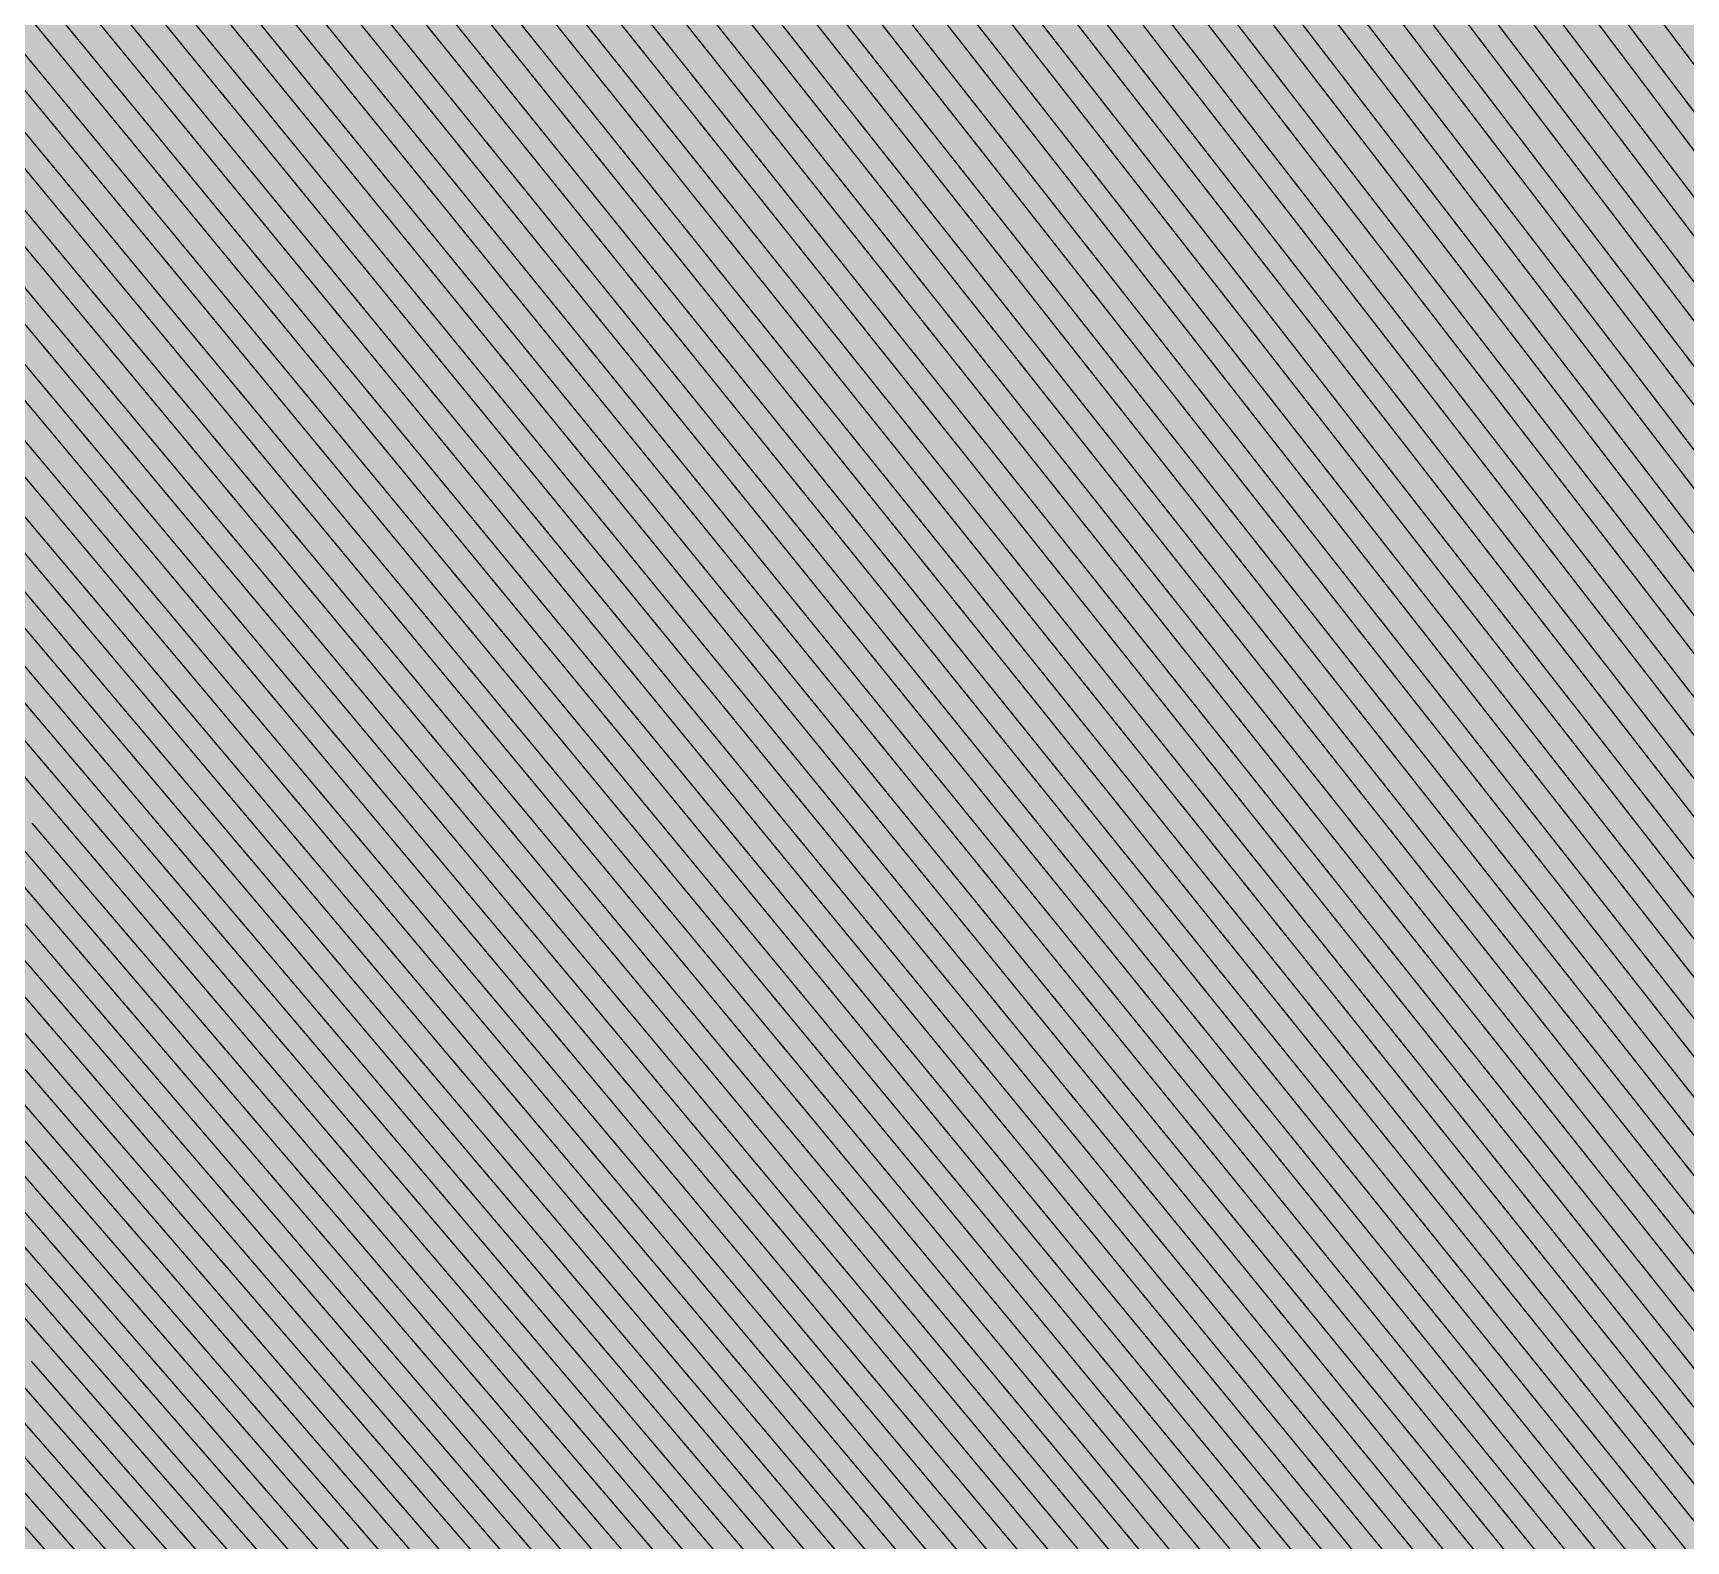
# Model space of a CAD drawing. Header units: metres. Extents: x -7231 to 10969, y -37556 to 1873.
# Drawn here: x 233.1 to 375.4, y -18255.6 to -18125.7 of the extents above; entities that cross this region are included whole.
import ezdxf

# ---------------------------------------------------------------- set-up
doc = ezdxf.new("R2010")
doc.units = ezdxf.units.M
for name, color, linetype in [('Metal1', 4, 'CONTINUOUS'), ('Metal2', 3, 'CONTINUOUS'), ('Polyimide', 7, 'CONTINUOUS')]:
    doc.layers.add(name, color=color, linetype=linetype)

msp = doc.modelspace()

# ---------------------------------------------------------------- hatches: boundary and pattern name
at = {"layer": 'Polyimide'}
msp.add_hatch(color=7, dxfattribs=at).paths.add_polyline_path([(4065.69, -468), (4066.67, -501.99), (4068.51, -535.99), (4071.41, -569.99), (4075.54, -603.99), (4081.04, -637.99), (4088.01, -671.99), (4096.52, -705.98), (4106.62, -739.98), (4118.33, -773.98), (4131.63, -807.98), (4146.49, -841.98), (4162.87, -875.98), (4180.68, -909.97), (4199.83, -943.97), (4220.22, -977.97), (4241.73, -1011.97), (4264.21, -1045.97), (4287.52, -1079.96), (4311.51, -1113.96), (4336.01, -1147.96), (4360.86, -1181.96), (4385.88, -1215.96), (4410.89, -1249.96), (4435.74, -1283.95), (4460.24, -1317.95), (4484.23, -1351.95), (4507.54, -1385.95), (4530.02, -1419.95), (4551.53, -1453.94), (4571.92, -1487.94), (4591.07, -1521.94), (4608.88, -1555.94), (4625.26, -1589.94), (4640.12, -1623.94), (4653.42, -1657.93), (4665.13, -1691.93), (4675.23, -1725.93), (4683.74, -1759.93), (4690.71, -1793.93), (4696.21, -1827.93), (4700.34, -1861.92), (4703.24, -1895.92), (4705.08, -1929.92), (4706.06, -1963.92), (4706.44, -1997.92), (4706.5, -2031.91), (4706.5, -4793.02), (4709.95, -4838.39), (4720.22, -4882.71), (4737.08, -4924.98), (4760.13, -4964.2), (4788.85, -4999.49), (4822.58, -5030.03), (4860.53, -5055.12), (4901.85, -5074.18), (4901.85, -5074.18), (4970.68, -5105.23), (5034.7, -5145.26), (5092.76, -5193.54), (5143.8, -5249.19), (5186.89, -5311.2), (5221.24, -5378.44), (5246.23, -5449.69), (5261.41, -5523.66), (5266.5, -5599), (5261.41, -5674.34), (5246.23, -5748.31), (5221.24, -5819.56), (5186.89, -5886.8), (5143.8, -5948.81), (5092.76, -6004.46), (5034.7, -6052.74), (4970.68, -6092.77), (4901.85, -6123.82), (4860.53, -6142.88), (4822.58, -6167.97), (4788.85, -6198.51), (4760.13, -6233.8), (4737.08, -6273.02), (4720.22, -6315.29), (4709.95, -6359.61), (4706.5, -6404.98), (4706.5, -9221.52), (4709.95, -9266.88), (4720.22, -9311.21), (4737.08, -9353.47), (4760.13, -9392.7), (4788.85, -9427.98), (4822.58, -9458.52), (4860.53, -9483.61), (4901.85, -9502.67), (4970.68, -9533.72), (5034.7, -9573.75), (5092.76, -9622.03), (5143.8, -9677.68), (5186.89, -9739.69), (5221.24, -9806.94), (5246.23, -9878.19), (5261.41, -9952.16), (5266.5, -10027.49), (5261.41, -10102.83), (5246.23, -10176.8), (5221.24, -10248.05), (5186.89, -10315.3), (5143.8, -10377.31), (5092.76, -10432.96), (5034.7, -10481.24), (4970.68, -10521.27), (4901.85, -10552.32), (4860.53, -10571.38), (4822.58, -10596.46), (4788.85, -10627), (4760.13, -10662.29), (4737.08, -10701.52), (4720.22, -10743.78), (4709.95, -10788.1), (4706.5, -10833.47), (4706.5, -13650.01), (4709.95, -13695.38), (4720.22, -13739.7), (4737.08, -13781.96), (4760.13, -13821.19), (4788.85, -13856.48), (4822.58, -13887.02), (4860.53, -13912.11), (4901.85, -13931.17), (4970.68, -13962.22), (5034.7, -14002.25), (5092.76, -14050.53), (5143.8, -14106.18), (5186.89, -14168.19), (5221.24, -14235.43), (5246.23, -14306.68), (5261.41, -14380.65), (5266.5, -14455.99), (5261.41, -14531.33), (5246.23, -14605.29), (5221.24, -14676.55), (5186.89, -14743.79), (5143.8, -14805.8), (5092.76, -14861.45), (5034.7, -14909.73), (4970.68, -14949.76), (4901.85, -14980.81), (4860.53, -14999.87), (4822.58, -15024.96), (4788.85, -15055.5), (4760.13, -15090.79), (4737.08, -15130.01), (4720.22, -15172.27), (4709.95, -15216.6), (4706.5, -15261.97), (4706.5, -15455.99), (4720.95, -15750.04), (4764.14, -16041.26), (4835.68, -16326.84), (4934.86, -16604.04), (5060.74, -16870.18), (5212.09, -17122.7), (5387.47, -17359.17), (5585.18, -17577.31), (5803.32, -17775.02), (6039.79, -17950.4), (6292.31, -18101.75), (6558.45, -18227.63), (6835.65, -18326.81), (7121.23, -18398.34), (7412.45, -18441.54), (7706.5, -18455.99), (9969.01, -18455.99), (10047.42, -18459.84), (10125.08, -18471.36), (10201.23, -18490.44), (10275.15, -18516.89), (10346.12, -18550.45), (10413.46, -18590.81), (10476.52, -18637.58), (10534.69, -18690.3), (10587.41, -18748.47), (10634.18, -18811.53), (10674.54, -18878.87), (10708.11, -18949.84), (10734.56, -19023.76), (10753.63, -19099.92), (10765.15, -19177.58), (10769.01, -19255.99), (10769.01, -20895.8), (10730.24, -20951.41), (10694.6, -21009.08), (10662.21, -21068.63), (10633.17, -21129.89), (10607.55, -21192.66), (10585.45, -21256.74), (10566.93, -21321.96), (10552.05, -21388.09), (10540.84, -21454.95), (10533.35, -21522.33), (10529.6, -21590.02), (10529.6, -21657.81), (10533.35, -21725.5), (10540.84, -21792.87), (10552.05, -21859.73), (10566.93, -21925.87), (10585.45, -21991.08), (10607.55, -22055.17), (10633.17, -22117.94), (10662.21, -22179.19), (10694.6, -22238.74), (10730.24, -22296.41), (10769.01, -22352.03), (10769.01, -32454.24), (10728.74, -32510.49), (10691.72, -32568.92), (10658.05, -32629.35), (10627.85, -32691.58), (10601.2, -32755.42), (10578.21, -32820.67), (10558.93, -32887.1), (10543.44, -32954.52), (10531.77, -33022.71), (10523.97, -33091.44), (10520.07, -33160.51), (10520.07, -33229.69), (10523.97, -33298.75), (10531.77, -33367.49), (10543.44, -33435.67), (10558.93, -33503.09), (10578.21, -33569.53), (10601.2, -33634.77), (10627.85, -33698.61), (10658.05, -33760.85), (10691.72, -33821.28), (10728.74, -33879.71), (10769.01, -33935.96), (10769.01, -36556), (10765.15, -36634.41), (10753.63, -36712.07), (10734.56, -36788.23), (10708.11, -36862.15), (10674.54, -36933.12), (10634.18, -37000.46), (10587.41, -37063.51), (10534.69, -37121.69), (10476.52, -37174.41), (10413.46, -37221.18), (10346.12, -37261.54), (10275.15, -37295.1), (10201.23, -37321.55), (10125.08, -37340.63), (10047.42, -37352.15), (9969.01, -37356), (-6231.01, -37356), (-6309.42, -37352.15), (-6387.08, -37340.63), (-6463.23, -37321.55), (-6537.15, -37295.1), (-6608.12, -37261.54), (-6675.46, -37221.18), (-6738.52, -37174.41), (-6796.69, -37121.69), (-6849.41, -37063.51), (-6896.18, -37000.46), (-6936.54, -36933.12), (-6970.11, -36862.15), (-6996.56, -36788.23), (-7015.63, -36712.07), (-7027.15, -36634.41), (-7031.01, -36556), (-7031.01, -33936), (-6990.74, -33879.75), (-6953.7, -33821.31), (-6920.03, -33760.88), (-6889.82, -33698.64), (-6863.18, -33634.8), (-6840.18, -33569.55), (-6820.9, -33503.11), (-6805.4, -33435.69), (-6793.74, -33367.49), (-6785.94, -33298.75), (-6782.03, -33229.68), (-6782.03, -33160.5), (-6785.94, -33091.43), (-6793.74, -33022.69), (-6805.4, -32954.5), (-6820.9, -32887.07), (-6840.18, -32820.63), (-6863.18, -32755.39), (-6889.82, -32691.54), (-6920.03, -32629.3), (-6953.7, -32568.87), (-6990.74, -32510.43), (-7031.01, -32454.18), (-7031.01, -22364.83), (-6990.74, -22308.58), (-6953.7, -22250.14), (-6920.03, -22189.71), (-6889.82, -22127.47), (-6863.18, -22063.62), (-6840.18, -21998.38), (-6820.9, -21931.94), (-6805.4, -21864.51), (-6793.74, -21796.32), (-6785.94, -21727.58), (-6782.03, -21658.51), (-6782.03, -21589.33), (-6785.94, -21520.26), (-6793.74, -21451.52), (-6805.4, -21383.32), (-6820.9, -21315.9), (-6840.18, -21249.46), (-6863.18, -21184.21), (-6889.82, -21120.37), (-6920.03, -21058.13), (-6953.7, -20997.7), (-6990.74, -20939.26), (-7031.01, -20883.01), (-7031.01, -19255.99), (-7027.15, -19177.58), (-7015.63, -19099.92), (-6996.56, -19023.76), (-6970.11, -18949.84), (-6936.54, -18878.87), (-6896.18, -18811.53), (-6849.41, -18748.47), (-6796.69, -18690.3), (-6738.52, -18637.58), (-6675.46, -18590.81), (-6608.12, -18550.45), (-6537.15, -18516.89), (-6463.23, -18490.44), (-6387.08, -18471.36), (-6309.42, -18459.84), (-6231.01, -18455.99), (-3968.5, -18455.99), (-3674.45, -18441.54), (-3383.23, -18398.34), (-3097.65, -18326.81), (-2820.45, -18227.63), (-2554.31, -18101.75), (-2301.79, -17950.4), (-2065.32, -17775.02), (-1847.18, -17577.31), (-1649.47, -17359.17), (-1474.09, -17122.7), (-1322.74, -16870.18), (-1196.86, -16604.04), (-1097.68, -16326.84), (-1026.14, -16041.26), (-982.95, -15750.04), (-968.5, -15455.99), (-968.5, -15261.97), (-971.95, -15216.6), (-982.22, -15172.27), (-999.08, -15130.01), (-1022.13, -15090.79), (-1050.85, -15055.5), (-1084.58, -15024.96), (-1122.53, -14999.87), (-1163.85, -14980.81), (-1232.68, -14949.76), (-1296.7, -14909.73), (-1354.76, -14861.45), (-1405.8, -14805.8), (-1448.89, -14743.79), (-1483.24, -14676.55), (-1508.23, -14605.29), (-1523.41, -14531.33), (-1528.5, -14455.99), (-1523.41, -14380.65), (-1508.23, -14306.68), (-1483.24, -14235.43), (-1448.89, -14168.19), (-1405.8, -14106.18), (-1354.76, -14050.53), (-1296.7, -14002.25), (-1232.68, -13962.22), (-1163.85, -13931.17), (-1122.53, -13912.11), (-1084.58, -13887.02), (-1050.85, -13856.48), (-1022.13, -13821.19), (-999.08, -13781.96), (-982.22, -13739.7), (-971.95, -13695.38), (-968.5, -13650.01), (-968.5, -12309.64), (-971.95, -12264.27), (-982.22, -12219.94), (-999.08, -12177.68), (-1022.13, -12138.46), (-1050.85, -12103.17), (-1084.58, -12072.63), (-1122.53, -12047.54), (-1163.85, -12028.48), (-1232.68, -11997.43), (-1296.7, -11957.4), (-1354.76, -11909.12), (-1405.8, -11853.47), (-1448.89, -11791.46), (-1483.24, -11724.22), (-1508.23, -11652.96), (-1523.41, -11579), (-1528.5, -11503.66), (-1523.41, -11428.32), (-1508.23, -11354.35), (-1483.24, -11283.1), (-1448.89, -11215.86), (-1405.8, -11153.85), (-1354.76, -11098.2), (-1296.7, -11049.92), (-1232.68, -11009.89), (-1163.85, -10978.84), (-1122.53, -10959.78), (-1084.58, -10934.69), (-1050.85, -10904.15), (-1022.13, -10868.86), (-999.08, -10829.63), (-982.22, -10787.37), (-971.95, -10743.05), (-968.5, -10697.68), (-968.5, -9357.31), (-971.95, -9311.94), (-982.22, -9267.62), (-999.08, -9225.35), (-1022.13, -9186.13), (-1050.85, -9150.84), (-1084.58, -9120.3), (-1122.53, -9095.21), (-1163.85, -9076.15), (-1163.85, -9076.15), (-1232.68, -9045.1), (-1296.7, -9005.07), (-1354.76, -8956.79), (-1405.8, -8901.14), (-1448.89, -8839.13), (-1483.24, -8771.89), (-1508.23, -8700.64), (-1523.41, -8626.67), (-1528.5, -8551.33), (-1523.41, -8475.99), (-1508.23, -8402.02), (-1483.24, -8330.77), (-1448.89, -8263.53), (-1405.8, -8201.52), (-1354.76, -8145.87), (-1296.7, -8097.59), (-1232.68, -8057.56), (-1163.85, -8026.51), (-1163.85, -8026.51), (-1122.53, -8007.45), (-1084.58, -7982.36), (-1050.85, -7951.82), (-1022.13, -7916.53), (-999.08, -7877.31), (-982.22, -7835.04), (-971.95, -7790.72), (-968.5, -7745.35), (-968.5, -6404.98), (-971.95, -6359.61), (-982.22, -6315.29), (-999.08, -6273.02), (-1022.13, -6233.8), (-1050.85, -6198.51), (-1084.58, -6167.97), (-1122.53, -6142.88), (-1163.85, -6123.82), (-1163.85, -6123.82), (-1232.68, -6092.77), (-1296.7, -6052.74), (-1354.76, -6004.46), (-1405.8, -5948.81), (-1448.89, -5886.8), (-1483.24, -5819.56), (-1508.23, -5748.31), (-1523.41, -5674.34), (-1528.5, -5599), (-1523.41, -5523.66), (-1508.23, -5449.69), (-1483.24, -5378.44), (-1448.89, -5311.2), (-1405.8, -5249.19), (-1354.76, -5193.54), (-1296.7, -5145.26), (-1232.68, -5105.23), (-1163.85, -5074.18), (-1163.85, -5074.18), (-1122.53, -5055.12), (-1084.58, -5030.03), (-1050.85, -4999.49), (-1022.13, -4964.2), (-999.08, -4924.98), (-982.22, -4882.71), (-971.95, -4838.39), (-968.5, -4793.02), (-968.5, -2031.91), (-968.44, -1997.92), (-968.06, -1963.92), (-967.05, -1929.92), (-965.18, -1895.92), (-962.22, -1861.92), (-958.01, -1827.93), (-952.41, -1793.93), (-945.31, -1759.93), (-936.64, -1725.93), (-926.35, -1691.93), (-914.43, -1657.93), (-900.88, -1623.94), (-885.74, -1589.94), (-869.05, -1555.94), (-850.91, -1521.94), (-831.4, -1487.94), (-810.63, -1453.94), (-788.72, -1419.95), (-765.82, -1385.95), (-742.07, -1351.95), (-717.63, -1317.95), (-692.67, -1283.95), (-667.36, -1249.96), (-641.88, -1215.96), (-616.39, -1181.96), (-591.08, -1147.96), (-566.12, -1113.96), (-541.68, -1079.96), (-517.93, -1045.97), (-495.03, -1011.97), (-473.12, -977.97), (-452.35, -943.97), (-432.84, -909.97), (-414.7, -875.98), (-398.01, -841.98), (-382.87, -807.98), (-369.32, -773.98), (-357.4, -739.98), (-347.11, -705.98), (-338.44, -671.99), (-331.34, -637.99), (-325.74, -603.99), (-321.53, -569.99), (-318.57, -535.99), (-316.7, -501.99), (-315.69, -468), (-315.31, -434), (-315.25, -400), (-315.25, 401), (-315.25, 451), (-315.25, 1644), (-270.25, 1644), (-270.03, 1637.13), (-269.35, 1630.29), (-268.23, 1623.52), (-266.67, 1616.82), (-264.68, 1610.25), (-262.26, 1603.82), (-259.42, 1597.56), (-256.18, 1591.5), (-252.55, 1585.67), (-248.55, 1580.08), (-244.19, 1574.77), (-239.5, 1569.75), (-234.48, 1565.06), (-229.17, 1560.7), (-223.58, 1556.7), (-217.75, 1553.07), (-211.69, 1549.83), (-205.43, 1546.99), (-199, 1544.57), (-192.43, 1542.58), (-185.73, 1541.02), (-178.96, 1539.9), (-172.12, 1539.22), (-165.25, 1539), (-158.38, 1539.22), (-151.54, 1539.9), (-144.77, 1541.02), (-138.07, 1542.58), (-131.5, 1544.57), (-125.07, 1546.99), (-118.81, 1549.83), (-112.75, 1553.07), (-106.92, 1556.7), (-101.33, 1560.7), (-96.02, 1565.06), (-91, 1569.75), (-86.31, 1574.77), (-81.95, 1580.08), (-77.95, 1585.67), (-74.32, 1591.5), (-71.08, 1597.56), (-68.24, 1603.82), (-65.82, 1610.25), (-63.83, 1616.82), (-62.27, 1623.52), (-61.15, 1630.29), (-60.47, 1637.13), (-60.25, 1644), (1853, 1644), (1853, 1573), (3815.25, 1573), (3815.46, 1579.54), (3816.11, 1586.05), (3817.17, 1592.51), (3818.66, 1598.88), (3820.56, 1605.14), (3822.86, 1611.27), (3825.56, 1617.23), (3828.65, 1623), (3832.1, 1628.56), (3835.91, 1633.88), (3840.07, 1638.93), (3844.54, 1643.71), (3849.32, 1648.18), (3854.37, 1652.34), (3859.69, 1656.15), (3865.25, 1659.6), (3871.02, 1662.69), (3876.98, 1665.39), (3883.11, 1667.69), (3889.37, 1669.59), (3895.74, 1671.08), (3902.2, 1672.14), (3908.71, 1672.79), (3915.25, 1673), (3921.79, 1672.79), (3928.3, 1672.14), (3934.76, 1671.08), (3941.13, 1669.59), (3947.39, 1667.69), (3953.52, 1665.39), (3959.48, 1662.69), (3965.25, 1659.6), (3970.81, 1656.15), (3976.13, 1652.34), (3981.18, 1648.18), (3985.96, 1643.71), (3990.43, 1638.93), (3994.59, 1633.88), (3998.4, 1628.56), (4001.85, 1623), (4004.94, 1617.23), (4007.64, 1611.27), (4009.94, 1605.14), (4011.84, 1598.88), (4013.33, 1592.51), (4014.39, 1586.05), (4015.04, 1579.54), (4015.25, 1573), (4065.25, 1573), (4065.25, 451), (4065.25, 401), (4065.25, -400), (4065.31, -434), (4065.69, -468)])

# ---------------------------------------------------------------- linework, layer by layer
at = {"layer": 'Metal1'}
for points in [[(398.74, -18262.56), (380.85, -18240.06), (362.96, -18217.55), (345.06, -18195.05), (327.17, -18172.55), (309.27, -18150.05), (291.38, -18127.55), (273.49, -18105.05), (255.59, -18082.55), (237.7, -18060.05), (219.81, -18037.55)], [(409.18, -18262.55), (391.42, -18240.05), (373.65, -18217.55), (355.88, -18195.05), (338.12, -18172.55), (320.35, -18150.05), (302.58, -18127.55), (284.82, -18105.05), (267.05, -18082.55), (249.28, -18060.05), (231.52, -18037.55)], [(419.62, -18262.55), (401.98, -18240.05), (384.34, -18217.55), (366.7, -18195.05), (349.06, -18172.55), (331.42, -18150.05), (313.78, -18127.55), (296.14, -18105.05), (278.5, -18082.55), (260.86, -18060.04), (243.22, -18037.54)], [(430.06, -18262.55), (412.55, -18240.05), (395.03, -18217.55), (377.52, -18195.05), (360.01, -18172.55), (342.5, -18150.04), (324.98, -18127.54), (307.47, -18105.04), (289.96, -18082.54), (272.45, -18060.04), (254.93, -18037.54)], [(666.5, -18555.05), (649.12, -18532.55), (631.73, -18510.05), (614.35, -18487.55), (596.96, -18465.05), (579.58, -18442.55), (562.19, -18420.05), (544.81, -18397.55), (527.42, -18375.05), (510.04, -18352.55), (492.65, -18330.05), (475.27, -18307.55), (457.88, -18285.05), (440.5, -18262.55), (423.11, -18240.04), (405.73, -18217.54), (388.34, -18195.04), (370.96, -18172.54), (353.57, -18150.04), (336.18, -18127.54), (318.8, -18105.04), (301.41, -18082.54), (284.03, -18060.04), (266.64, -18037.54)], [(675.29, -18555.05), (658.03, -18532.55), (640.77, -18510.05), (623.52, -18487.55), (606.26, -18465.05), (589, -18442.55), (571.74, -18420.05), (554.48, -18397.55), (537.23, -18375.05), (519.97, -18352.55), (502.71, -18330.04), (485.45, -18307.54), (468.19, -18285.04), (450.93, -18262.54), (433.68, -18240.04), (416.42, -18217.54), (399.16, -18195.04), (381.9, -18172.54), (364.64, -18150.04), (347.39, -18127.54), (330.13, -18105.04), (312.87, -18082.54), (295.61, -18060.04), (278.35, -18037.54)], [(666.94, -18532.55), (649.81, -18510.05), (632.68, -18487.55), (615.55, -18465.05), (598.42, -18442.54), (581.29, -18420.04), (564.16, -18397.54), (547.03, -18375.04), (529.9, -18352.54), (512.77, -18330.04), (495.63, -18307.54), (478.5, -18285.04), (461.37, -18262.54), (444.24, -18240.04), (427.11, -18217.54), (409.98, -18195.04), (392.85, -18172.54), (375.72, -18150.04), (358.59, -18127.54), (341.46, -18105.03), (324.32, -18082.53), (307.19, -18060.03), (290.06, -18037.53)], [(675.86, -18532.54), (658.85, -18510.04), (641.85, -18487.54), (624.85, -18465.04), (607.84, -18442.54), (590.84, -18420.04), (573.83, -18397.54), (556.83, -18375.04), (539.83, -18352.54), (522.82, -18330.04), (505.82, -18307.54), (488.81, -18285.04), (471.81, -18262.54), (454.81, -18240.04), (437.8, -18217.54), (420.8, -18195.03), (403.8, -18172.53), (386.79, -18150.03), (369.79, -18127.53), (352.78, -18105.03), (335.78, -18082.53), (318.78, -18060.03), (301.77, -18037.53)], [(216.09, -18058.8), (234.24, -18081.3), (252.39, -18103.8), (270.54, -18126.3), (288.68, -18148.8), (306.83, -18171.3), (324.98, -18193.8), (343.13, -18216.3), (361.28, -18238.81), (379.42, -18261.31)], [(227.68, -18058.8), (245.7, -18081.3), (263.72, -18103.8), (281.74, -18126.3), (299.76, -18148.81), (317.78, -18171.31), (335.8, -18193.81), (353.82, -18216.31), (371.85, -18238.81), (389.87, -18261.31)], [(239.26, -18058.81), (257.16, -18081.31), (275.05, -18103.81), (292.95, -18126.31), (310.84, -18148.81), (328.73, -18171.31), (346.63, -18193.81), (364.52, -18216.31), (382.42, -18238.81), (400.31, -18261.31)], [(250.85, -18058.81), (268.62, -18081.31), (286.38, -18103.81), (304.15, -18126.31), (321.92, -18148.81), (339.68, -18171.31), (357.45, -18193.81), (375.22, -18216.31), (392.98, -18238.81), (410.75, -18261.31), (428.52, -18283.81), (446.28, -18306.32), (464.05, -18328.82), (481.82, -18351.32), (499.58, -18373.82), (517.35, -18396.32), (535.12, -18418.82), (552.88, -18441.32), (570.65, -18463.82), (588.42, -18486.32), (606.18, -18508.82), (623.95, -18531.32), (641.72, -18553.82), (659.48, -18576.32)], [(262.44, -18058.81), (280.08, -18081.31), (297.72, -18103.81), (315.36, -18126.31), (333, -18148.81), (350.64, -18171.31), (368.28, -18193.81), (385.91, -18216.32), (403.55, -18238.82), (421.19, -18261.32), (438.83, -18283.82), (456.47, -18306.32), (474.11, -18328.82), (491.75, -18351.32), (509.39, -18373.82), (527.03, -18396.32), (544.67, -18418.82), (562.31, -18441.32), (579.95, -18463.82), (597.59, -18486.32), (615.23, -18508.82), (632.87, -18531.32), (650.51, -18553.83), (668.15, -18576.33)], [(274.02, -18058.81), (291.54, -18081.31), (309.05, -18103.81), (326.56, -18126.32), (344.07, -18148.82), (361.59, -18171.32), (379.1, -18193.82), (396.61, -18216.32), (414.12, -18238.82), (431.64, -18261.32), (449.15, -18283.82), (466.66, -18306.32), (484.17, -18328.82), (501.69, -18351.32), (519.2, -18373.82), (536.71, -18396.32), (554.22, -18418.82), (571.74, -18441.32), (589.25, -18463.83), (606.76, -18486.33), (624.27, -18508.83), (641.79, -18531.33), (659.3, -18553.83)], [(285.61, -18058.82), (303, -18081.32), (320.38, -18103.82), (337.77, -18126.32), (355.15, -18148.82), (372.54, -18171.32), (389.92, -18193.82), (407.31, -18216.32), (424.69, -18238.82), (442.08, -18261.32), (459.46, -18283.82), (476.85, -18306.32), (494.23, -18328.82), (511.62, -18351.33), (529.01, -18373.83), (546.39, -18396.33), (563.78, -18418.83), (581.16, -18441.33), (598.55, -18463.83), (615.93, -18486.33), (633.32, -18508.83), (650.7, -18531.33), (668.09, -18553.83)], [(297.2, -18058.82), (314.46, -18081.32), (331.71, -18103.82), (348.97, -18126.32), (366.23, -18148.82), (383.49, -18171.32), (400.75, -18193.82), (418.01, -18216.32), (435.26, -18238.82), (452.52, -18261.33), (469.78, -18283.83), (487.04, -18306.33), (504.3, -18328.83), (521.55, -18351.33), (538.81, -18373.83), (556.07, -18396.33), (573.33, -18418.83), (590.59, -18441.33), (607.84, -18463.83), (625.1, -18486.33), (642.36, -18508.83), (659.62, -18531.33)], [(308.78, -18058.82), (325.92, -18081.32), (343.05, -18103.82), (360.18, -18126.32), (377.31, -18148.82), (394.44, -18171.33), (411.57, -18193.83), (428.7, -18216.33), (445.83, -18238.83), (462.96, -18261.33), (480.09, -18283.83), (497.23, -18306.33), (514.36, -18328.83), (531.49, -18351.33), (548.62, -18373.83), (565.75, -18396.33), (582.88, -18418.83), (600.01, -18441.33), (617.14, -18463.83), (634.27, -18486.33), (651.4, -18508.84), (668.54, -18531.34)], [(320.37, -18058.82), (337.38, -18081.33), (354.38, -18103.83), (371.38, -18126.33), (388.39, -18148.83), (405.39, -18171.33), (422.39, -18193.83), (439.4, -18216.33), (456.4, -18238.83), (473.41, -18261.33), (490.41, -18283.83), (507.41, -18306.33), (524.42, -18328.83), (541.42, -18351.33), (558.43, -18373.83), (575.43, -18396.33), (592.43, -18418.84), (609.44, -18441.34), (626.44, -18463.84), (643.44, -18486.34), (660.45, -18508.84)], [(388.31, -18262.56), (370.28, -18240.06), (352.26, -18217.56), (334.24, -18195.06), (316.22, -18172.56), (298.2, -18150.06), (280.18, -18127.55), (262.16, -18105.05), (244.14, -18082.55), (226.12, -18060.05)], [(222.78, -18081.3), (241.06, -18103.8), (259.33, -18126.3), (277.61, -18148.8), (295.88, -18171.3), (314.16, -18193.8), (332.43, -18216.3), (350.71, -18238.8), (368.98, -18261.3)], [(367.43, -18262.56), (349.15, -18240.06), (330.88, -18217.56), (312.6, -18195.06), (294.33, -18172.56), (276.05, -18150.06), (257.78, -18127.56), (239.5, -18105.06), (221.23, -18082.56)], [(377.87, -18262.56), (359.72, -18240.06), (341.57, -18217.56), (323.42, -18195.06), (305.28, -18172.56), (287.13, -18150.06), (268.98, -18127.56), (250.83, -18105.06), (232.68, -18082.56)], [(218.39, -18103.79), (236.92, -18126.29), (255.45, -18148.79), (273.98, -18171.3), (292.51, -18193.8), (311.04, -18216.3), (329.57, -18238.8), (348.1, -18261.3)], [(229.72, -18103.8), (248.13, -18126.3), (266.53, -18148.8), (284.93, -18171.3), (303.33, -18193.8), (321.73, -18216.3), (340.14, -18238.8), (358.54, -18261.3)], [(346.55, -18262.57), (328.02, -18240.07), (309.49, -18217.57), (290.96, -18195.07), (272.43, -18172.57), (253.91, -18150.07), (235.38, -18127.57), (216.85, -18105.06)], [(356.99, -18262.57), (338.59, -18240.07), (320.19, -18217.57), (301.78, -18195.06), (283.38, -18172.56), (264.98, -18150.06), (246.58, -18127.56), (228.17, -18105.06)], [(214.51, -18126.29), (233.29, -18148.79), (252.08, -18171.29), (270.86, -18193.79), (289.64, -18216.29), (308.43, -18238.79), (327.21, -18261.29), (346, -18283.79), (364.78, -18306.29), (383.56, -18328.79), (402.35, -18351.3), (421.13, -18373.8), (439.91, -18396.3), (458.7, -18418.8), (477.48, -18441.3), (496.27, -18463.8), (515.05, -18486.3), (533.83, -18508.8), (552.62, -18531.3), (571.4, -18553.8), (590.18, -18576.3), (608.97, -18598.8), (627.75, -18621.3), (646.53, -18643.8)], [(225.71, -18126.29), (244.37, -18148.79), (263.03, -18171.29), (281.68, -18193.79), (300.34, -18216.29), (319, -18238.79), (337.65, -18261.3), (356.31, -18283.8), (374.97, -18306.3), (393.62, -18328.8), (412.28, -18351.3), (430.94, -18373.8), (449.59, -18396.3), (468.25, -18418.8), (486.91, -18441.3), (505.56, -18463.8), (524.22, -18486.3), (542.88, -18508.8), (561.53, -18531.3), (580.19, -18553.8), (598.85, -18576.3), (617.5, -18598.81), (636.16, -18621.31), (654.82, -18643.81)], [(653.28, -18645.08), (634.62, -18622.58), (615.96, -18600.08), (597.31, -18577.58), (578.65, -18555.08), (559.99, -18532.58), (541.34, -18510.08), (522.68, -18487.58), (504.02, -18465.08), (485.37, -18442.58), (466.71, -18420.08), (448.05, -18397.58), (429.4, -18375.08), (410.74, -18352.57), (392.08, -18330.07), (373.43, -18307.57), (354.77, -18285.07), (336.11, -18262.57), (317.46, -18240.07), (298.8, -18217.57), (280.14, -18195.07), (261.49, -18172.57), (242.83, -18150.07), (224.18, -18127.57)], [(222.22, -18148.79), (241.13, -18171.29), (260.04, -18193.79), (278.95, -18216.29), (297.86, -18238.79), (316.77, -18261.29), (335.68, -18283.79), (354.59, -18306.29), (373.5, -18328.79), (392.41, -18351.29), (411.32, -18373.79), (430.23, -18396.29), (449.15, -18418.8), (468.06, -18441.3), (486.97, -18463.8), (505.88, -18486.3), (524.79, -18508.8), (543.7, -18531.3), (562.61, -18553.8), (581.52, -18576.3), (600.43, -18598.8), (619.34, -18621.3), (638.25, -18643.8)], [(636.72, -18645.09), (617.81, -18622.59), (598.9, -18600.09), (579.99, -18577.59), (561.08, -18555.09), (542.17, -18532.59), (523.26, -18510.08), (504.35, -18487.58), (485.44, -18465.08), (466.53, -18442.58), (447.61, -18420.08), (428.7, -18397.58), (409.79, -18375.08), (390.88, -18352.58), (371.97, -18330.08), (353.06, -18307.58), (334.15, -18285.08), (315.24, -18262.58), (296.33, -18240.08), (277.42, -18217.58), (258.51, -18195.08), (239.59, -18172.57), (220.68, -18150.07)], [(645, -18645.09), (626.22, -18622.59), (607.43, -18600.08), (588.65, -18577.58), (569.86, -18555.08), (551.08, -18532.58), (532.3, -18510.08), (513.51, -18487.58), (494.73, -18465.08), (475.95, -18442.58), (457.16, -18420.08), (438.38, -18397.58), (419.6, -18375.08), (400.81, -18352.58), (382.03, -18330.08), (363.24, -18307.58), (344.46, -18285.08), (325.68, -18262.57), (306.89, -18240.07), (288.11, -18217.57), (269.33, -18195.07), (250.54, -18172.57), (231.76, -18150.07)], [(620.17, -18645.09), (601, -18622.59), (581.84, -18600.09), (562.67, -18577.59), (543.51, -18555.09), (524.34, -18532.59), (505.18, -18510.09), (486.01, -18487.59), (466.85, -18465.09), (447.68, -18442.59), (428.52, -18420.09), (409.35, -18397.59), (390.19, -18375.09), (371.02, -18352.58), (351.86, -18330.08), (332.69, -18307.58), (313.53, -18285.08), (294.36, -18262.58), (275.2, -18240.08), (256.03, -18217.58), (236.87, -18195.08), (217.7, -18172.58)], [(219.22, -18171.28), (238.39, -18193.78), (257.55, -18216.28), (276.72, -18238.78), (295.88, -18261.29), (315.05, -18283.79), (334.21, -18306.29), (353.38, -18328.79), (372.54, -18351.29), (391.71, -18373.79), (410.88, -18396.29), (430.04, -18418.79), (449.21, -18441.29), (468.37, -18463.79), (487.54, -18486.29), (506.7, -18508.79), (525.87, -18531.29), (545.03, -18553.79), (564.2, -18576.29), (583.36, -18598.8), (602.53, -18621.3), (621.69, -18643.8)], [(628.45, -18645.09), (609.41, -18622.59), (590.37, -18600.09), (571.33, -18577.59), (552.29, -18555.09), (533.26, -18532.59), (514.22, -18510.09), (495.18, -18487.59), (476.14, -18465.09), (457.1, -18442.59), (438.07, -18420.08), (419.03, -18397.58), (399.99, -18375.08), (380.95, -18352.58), (361.91, -18330.08), (342.88, -18307.58), (323.84, -18285.08), (304.8, -18262.58), (285.76, -18240.08), (266.72, -18217.58), (247.69, -18195.08), (228.65, -18172.58)], [(230.17, -18171.29), (249.21, -18193.79), (268.25, -18216.29), (287.29, -18238.79), (306.33, -18261.29), (325.36, -18283.79), (344.4, -18306.29), (363.44, -18328.79), (382.48, -18351.29), (401.52, -18373.79), (420.55, -18396.29), (439.59, -18418.79), (458.63, -18441.29), (477.67, -18463.79), (496.71, -18486.29), (515.74, -18508.8), (534.78, -18531.3), (553.82, -18553.8), (572.86, -18576.3), (591.9, -18598.8), (610.93, -18621.3), (629.97, -18643.8)], [(216.74, -18193.78), (236.16, -18216.28), (255.58, -18238.78), (275, -18261.28), (294.42, -18283.78), (313.84, -18306.28), (333.26, -18328.78), (352.68, -18351.28), (372.1, -18373.78), (391.52, -18396.28), (410.94, -18418.79), (430.35, -18441.29), (449.77, -18463.79), (469.19, -18486.29), (488.61, -18508.79), (508.03, -18531.29), (527.45, -18553.79), (546.87, -18576.29), (566.29, -18598.79), (585.71, -18621.29), (605.13, -18643.79)], [(227.57, -18193.78), (246.86, -18216.28), (266.15, -18238.78), (285.44, -18261.28), (304.73, -18283.78), (324.03, -18306.28), (343.32, -18328.78), (362.61, -18351.29), (381.9, -18373.79), (401.2, -18396.29), (420.49, -18418.79), (439.78, -18441.29), (459.07, -18463.79), (478.36, -18486.29), (497.66, -18508.79), (516.95, -18531.29), (536.24, -18553.79), (555.53, -18576.29), (574.83, -18598.79), (594.12, -18621.29), (613.41, -18643.79)], [(603.61, -18645.1), (584.2, -18622.6), (564.78, -18600.1), (545.36, -18577.6), (525.94, -18555.1), (506.52, -18532.6), (487.1, -18510.09), (467.68, -18487.59), (448.26, -18465.09), (428.84, -18442.59), (409.42, -18420.09), (390, -18397.59), (370.58, -18375.09), (351.16, -18352.59), (331.74, -18330.09), (312.32, -18307.59), (292.9, -18285.09), (273.49, -18262.59), (254.07, -18240.09), (234.65, -18217.59), (215.23, -18195.09)], [(611.89, -18645.1), (592.6, -18622.6), (573.31, -18600.09), (554.02, -18577.59), (534.72, -18555.09), (515.43, -18532.59), (496.14, -18510.09), (476.85, -18487.59), (457.55, -18465.09), (438.26, -18442.59), (418.97, -18420.09), (399.68, -18397.59), (380.38, -18375.09), (361.09, -18352.59), (341.8, -18330.09), (322.51, -18307.59), (303.22, -18285.09), (283.92, -18262.58), (264.63, -18240.08), (245.34, -18217.58), (226.05, -18195.08)], [(214.77, -18216.27), (234.44, -18238.77), (254.11, -18261.28), (273.79, -18283.78), (293.46, -18306.28), (313.14, -18328.78), (332.81, -18351.28), (352.48, -18373.78), (372.16, -18396.28), (391.83, -18418.78), (411.5, -18441.28), (431.18, -18463.78), (450.85, -18486.28), (470.52, -18508.78), (490.2, -18531.28), (509.87, -18553.78), (529.55, -18576.29), (549.22, -18598.79), (568.89, -18621.29), (588.57, -18643.79)], [(225.46, -18216.28), (245.01, -18238.78), (264.56, -18261.28), (284.1, -18283.78), (303.65, -18306.28), (323.2, -18328.78), (342.74, -18351.28), (362.29, -18373.78), (381.84, -18396.28), (401.38, -18418.78), (420.93, -18441.28), (440.48, -18463.78), (460.02, -18486.28), (479.57, -18508.79), (499.12, -18531.29), (518.66, -18553.79), (538.21, -18576.29), (557.75, -18598.79), (577.3, -18621.29), (596.85, -18643.79)], [(595.34, -18645.1), (575.79, -18622.6), (556.24, -18600.1), (536.7, -18577.6), (517.15, -18555.1), (497.61, -18532.6), (478.06, -18510.1), (458.51, -18487.6), (438.97, -18465.1), (419.42, -18442.6), (399.87, -18420.09), (380.33, -18397.59), (360.78, -18375.09), (341.23, -18352.59), (321.69, -18330.09), (302.14, -18307.59), (282.59, -18285.09), (263.05, -18262.59), (243.5, -18240.09), (223.95, -18217.59)], [(223.87, -18238.77), (243.67, -18261.27), (263.47, -18283.77), (283.27, -18306.27), (303.07, -18328.78), (322.88, -18351.28), (342.68, -18373.78), (362.48, -18396.28), (382.28, -18418.78), (402.08, -18441.28), (421.88, -18463.78), (441.68, -18486.28), (461.48, -18508.78), (481.28, -18531.28), (501.08, -18553.78), (520.88, -18576.28), (540.68, -18598.78), (560.48, -18621.28), (580.29, -18643.78)], [(578.78, -18645.11), (558.98, -18622.61), (539.18, -18600.1), (519.38, -18577.6), (499.58, -18555.1), (479.78, -18532.6), (459.98, -18510.1), (440.18, -18487.6), (420.38, -18465.1), (400.58, -18442.6), (380.78, -18420.1), (360.98, -18397.6), (341.17, -18375.1), (321.37, -18352.6), (301.57, -18330.1), (281.77, -18307.6), (261.97, -18285.1), (242.17, -18262.59), (222.37, -18240.09)], [(587.06, -18645.1), (567.39, -18622.6), (547.71, -18600.1), (528.04, -18577.6), (508.37, -18555.1), (488.69, -18532.6), (469.02, -18510.1), (449.35, -18487.6), (429.67, -18465.1), (410, -18442.6), (390.32, -18420.1), (370.65, -18397.6), (350.98, -18375.1), (331.3, -18352.59), (311.63, -18330.09), (291.96, -18307.59), (272.28, -18285.09), (252.61, -18262.59), (232.94, -18240.09)]]:
    msp.add_lwpolyline(points, dxfattribs=at)
at = {"layer": 'Metal2'}
for points in [[(403.96, -18262.55), (386.13, -18240.05), (368.3, -18217.55), (350.47, -18195.05), (332.64, -18172.55), (314.81, -18150.05), (296.98, -18127.55), (279.15, -18105.05), (261.32, -18082.55), (243.49, -18060.05), (225.66, -18037.55)], [(414.4, -18262.55), (396.7, -18240.05), (378.99, -18217.55), (361.29, -18195.05), (343.59, -18172.55), (325.89, -18150.05), (308.18, -18127.55), (290.48, -18105.05), (272.78, -18082.55), (255.07, -18060.05), (237.37, -18037.55)], [(424.84, -18262.55), (407.26, -18240.05), (389.69, -18217.55), (372.11, -18195.05), (354.54, -18172.55), (336.96, -18150.05), (319.38, -18127.55), (301.81, -18105.04), (284.23, -18082.54), (266.66, -18060.04), (249.08, -18037.54)], [(662.11, -18555.06), (644.66, -18532.55), (627.21, -18510.05), (609.77, -18487.55), (592.32, -18465.05), (574.87, -18442.55), (557.42, -18420.05), (539.97, -18397.55), (522.52, -18375.05), (505.07, -18352.55), (487.62, -18330.05), (470.17, -18307.55), (452.73, -18285.05), (435.28, -18262.55), (417.83, -18240.05), (400.38, -18217.55), (382.93, -18195.04), (365.48, -18172.54), (348.03, -18150.04), (330.58, -18127.54), (313.14, -18105.04), (295.69, -18082.54), (278.24, -18060.04), (260.79, -18037.54)], [(670.9, -18555.05), (653.58, -18532.55), (636.25, -18510.05), (618.93, -18487.55), (601.61, -18465.05), (584.29, -18442.55), (566.97, -18420.05), (549.65, -18397.55), (532.32, -18375.05), (515, -18352.55), (497.68, -18330.05), (480.36, -18307.55), (463.04, -18285.04), (445.72, -18262.54), (428.39, -18240.04), (411.07, -18217.54), (393.75, -18195.04), (376.43, -18172.54), (359.11, -18150.04), (341.79, -18127.54), (324.46, -18105.04), (307.14, -18082.54), (289.82, -18060.04), (272.5, -18037.54)], [(662.49, -18532.55), (645.29, -18510.05), (628.1, -18487.55), (610.9, -18465.05), (593.71, -18442.55), (576.52, -18420.05), (559.32, -18397.55), (542.13, -18375.04), (524.93, -18352.54), (507.74, -18330.04), (490.54, -18307.54), (473.35, -18285.04), (456.15, -18262.54), (438.96, -18240.04), (421.76, -18217.54), (404.57, -18195.04), (387.38, -18172.54), (370.18, -18150.04), (352.99, -18127.54), (335.79, -18105.04), (318.6, -18082.54), (301.4, -18060.03), (284.21, -18037.53)], [(671.4, -18532.55), (654.33, -18510.05), (637.27, -18487.54), (620.2, -18465.04), (603.13, -18442.54), (586.06, -18420.04), (569, -18397.54), (551.93, -18375.04), (534.86, -18352.54), (517.79, -18330.04), (500.73, -18307.54), (483.66, -18285.04), (466.59, -18262.54), (449.52, -18240.04), (432.46, -18217.54), (415.39, -18195.04), (398.32, -18172.54), (381.25, -18150.03), (364.19, -18127.53), (347.12, -18105.03), (330.05, -18082.53), (312.98, -18060.03), (295.92, -18037.53)], [(663.37, -18510.04), (646.43, -18487.54), (629.49, -18465.04), (612.55, -18442.54), (595.61, -18420.04), (578.67, -18397.54), (561.73, -18375.04), (544.79, -18352.54), (527.85, -18330.04), (510.91, -18307.54), (493.97, -18285.04), (477.03, -18262.54), (460.09, -18240.03), (443.15, -18217.53), (426.21, -18195.03), (409.27, -18172.53), (392.33, -18150.03), (375.39, -18127.53), (358.45, -18105.03), (341.51, -18082.53), (324.57, -18060.03), (307.63, -18037.53)], [(221.88, -18058.8), (239.97, -18081.3), (258.05, -18103.8), (276.14, -18126.3), (294.22, -18148.8), (312.31, -18171.3), (330.39, -18193.81), (348.48, -18216.31), (366.56, -18238.81), (384.65, -18261.31)], [(233.47, -18058.8), (251.43, -18081.3), (269.39, -18103.81), (287.34, -18126.31), (305.3, -18148.81), (323.26, -18171.31), (341.22, -18193.81), (359.17, -18216.31), (377.13, -18238.81), (395.09, -18261.31)], [(245.06, -18058.81), (262.89, -18081.31), (280.72, -18103.81), (298.55, -18126.31), (316.38, -18148.81), (334.21, -18171.31), (352.04, -18193.81), (369.87, -18216.31), (387.7, -18238.81), (405.53, -18261.31)], [(256.64, -18058.81), (274.35, -18081.31), (292.05, -18103.81), (309.75, -18126.31), (327.46, -18148.81), (345.16, -18171.31), (362.86, -18193.81), (380.57, -18216.31), (398.27, -18238.81), (415.97, -18261.32), (433.68, -18283.82), (451.38, -18306.32), (469.08, -18328.82), (486.79, -18351.32), (504.49, -18373.82), (522.19, -18396.32), (539.89, -18418.82), (557.6, -18441.32), (575.3, -18463.82), (593, -18486.32), (610.71, -18508.82), (628.41, -18531.32), (646.11, -18553.82), (663.82, -18576.32)], [(268.23, -18058.81), (285.81, -18081.31), (303.38, -18103.81), (320.96, -18126.31), (338.54, -18148.81), (356.11, -18171.32), (373.69, -18193.82), (391.26, -18216.32), (408.84, -18238.82), (426.42, -18261.32), (443.99, -18283.82), (461.57, -18306.32), (479.14, -18328.82), (496.72, -18351.32), (514.29, -18373.82), (531.87, -18396.32), (549.45, -18418.82), (567.02, -18441.32), (584.6, -18463.82), (602.17, -18486.32), (619.75, -18508.83), (637.33, -18531.33), (654.9, -18553.83), (672.48, -18576.33)], [(279.82, -18058.81), (297.27, -18081.32), (314.72, -18103.82), (332.16, -18126.32), (349.61, -18148.82), (367.06, -18171.32), (384.51, -18193.82), (401.96, -18216.32), (419.41, -18238.82), (436.86, -18261.32), (454.31, -18283.82), (471.76, -18306.32), (489.2, -18328.82), (506.65, -18351.32), (524.1, -18373.82), (541.55, -18396.33), (559, -18418.83), (576.45, -18441.33), (593.9, -18463.83), (611.35, -18486.33), (628.79, -18508.83), (646.24, -18531.33), (663.69, -18553.83)], [(291.4, -18058.82), (308.73, -18081.32), (326.05, -18103.82), (343.37, -18126.32), (360.69, -18148.82), (378.01, -18171.32), (395.33, -18193.82), (412.66, -18216.32), (429.98, -18238.82), (447.3, -18261.32), (464.62, -18283.82), (481.94, -18306.33), (499.27, -18328.83), (516.59, -18351.33), (533.91, -18373.83), (551.23, -18396.33), (568.55, -18418.83), (585.87, -18441.33), (603.2, -18463.83), (620.52, -18486.33), (637.84, -18508.83), (655.16, -18531.33), (672.48, -18553.83)], [(302.99, -18058.82), (320.19, -18081.32), (337.38, -18103.82), (354.58, -18126.32), (371.77, -18148.82), (388.96, -18171.32), (406.16, -18193.82), (423.35, -18216.33), (440.55, -18238.83), (457.74, -18261.33), (474.94, -18283.83), (492.13, -18306.33), (509.33, -18328.83), (526.52, -18351.33), (543.72, -18373.83), (560.91, -18396.33), (578.1, -18418.83), (595.3, -18441.33), (612.49, -18463.83), (629.69, -18486.33), (646.88, -18508.83), (664.08, -18531.33)], [(314.58, -18058.82), (331.65, -18081.32), (348.71, -18103.82), (365.78, -18126.33), (382.85, -18148.83), (399.92, -18171.33), (416.98, -18193.83), (434.05, -18216.33), (451.12, -18238.83), (468.19, -18261.33), (485.25, -18283.83), (502.32, -18306.33), (519.39, -18328.83), (536.45, -18351.33), (553.52, -18373.83), (570.59, -18396.33), (587.66, -18418.83), (604.72, -18441.33), (621.79, -18463.84), (638.86, -18486.34), (655.93, -18508.84), (672.99, -18531.34)], [(383.09, -18262.56), (365, -18240.06), (346.92, -18217.56), (328.83, -18195.06), (310.75, -18172.56), (292.66, -18150.06), (274.58, -18127.56), (256.49, -18105.06), (238.41, -18082.55), (220.33, -18060.05)], [(393.52, -18262.56), (375.57, -18240.06), (357.61, -18217.56), (339.65, -18195.06), (321.7, -18172.55), (303.74, -18150.05), (285.78, -18127.55), (267.82, -18105.05), (249.87, -18082.55), (231.91, -18060.05)], [(217.05, -18081.3), (235.39, -18103.8), (253.73, -18126.3), (272.07, -18148.8), (290.41, -18171.3), (308.74, -18193.8), (327.08, -18216.3), (345.42, -18238.8), (363.76, -18261.3)], [(228.51, -18081.3), (246.72, -18103.8), (264.93, -18126.3), (283.14, -18148.8), (301.36, -18171.3), (319.57, -18193.8), (337.78, -18216.3), (355.99, -18238.8), (374.2, -18261.3)], [(362.21, -18262.57), (343.87, -18240.06), (325.53, -18217.56), (307.19, -18195.06), (288.86, -18172.56), (270.52, -18150.06), (252.18, -18127.56), (233.84, -18105.06), (215.5, -18082.56)], [(372.65, -18262.56), (354.44, -18240.06), (336.22, -18217.56), (318.01, -18195.06), (299.8, -18172.56), (281.59, -18150.06), (263.38, -18127.56), (245.17, -18105.06), (226.96, -18082.56)], [(224.06, -18103.79), (242.52, -18126.3), (260.99, -18148.8), (279.45, -18171.3), (297.92, -18193.8), (316.39, -18216.3), (334.85, -18238.8), (353.32, -18261.3)], [(351.77, -18262.57), (333.31, -18240.07), (314.84, -18217.57), (296.37, -18195.07), (277.91, -18172.57), (259.44, -18150.06), (240.98, -18127.56), (222.51, -18105.06)], [(220.11, -18126.29), (238.83, -18148.79), (257.55, -18171.29), (276.27, -18193.79), (294.99, -18216.29), (313.71, -18238.79), (332.43, -18261.29), (351.15, -18283.79), (369.87, -18306.3), (388.59, -18328.8), (407.31, -18351.3), (426.03, -18373.8), (444.75, -18396.3), (463.47, -18418.8), (482.19, -18441.3), (500.91, -18463.8), (519.63, -18486.3), (538.35, -18508.8), (557.07, -18531.3), (575.79, -18553.8), (594.52, -18576.3), (613.24, -18598.8), (631.96, -18621.31), (650.68, -18643.81)], [(231.32, -18126.29), (249.91, -18148.79), (268.5, -18171.29), (287.1, -18193.79), (305.69, -18216.3), (324.28, -18238.8), (342.88, -18261.3), (361.47, -18283.8), (380.06, -18306.3), (398.65, -18328.8), (417.25, -18351.3), (435.84, -18373.8), (454.43, -18396.3), (473.03, -18418.8), (491.62, -18441.3), (510.21, -18463.8), (528.81, -18486.3), (547.4, -18508.8), (565.99, -18531.3), (584.58, -18553.81), (603.18, -18576.31), (621.77, -18598.81), (640.36, -18621.31), (658.96, -18643.81)], [(649.14, -18645.08), (630.42, -18622.58), (611.7, -18600.08), (592.98, -18577.58), (574.26, -18555.08), (555.54, -18532.58), (536.82, -18510.08), (518.1, -18487.58), (499.38, -18465.08), (480.66, -18442.58), (461.94, -18420.08), (443.22, -18397.58), (424.5, -18375.08), (405.78, -18352.58), (387.06, -18330.08), (368.34, -18307.57), (349.62, -18285.07), (330.9, -18262.57), (312.18, -18240.07), (293.46, -18217.57), (274.74, -18195.07), (256.01, -18172.57), (237.29, -18150.07), (218.57, -18127.57)], [(657.42, -18645.08), (638.82, -18622.58), (620.23, -18600.08), (601.64, -18577.58), (583.04, -18555.08), (564.45, -18532.58), (545.86, -18510.08), (527.26, -18487.58), (508.67, -18465.08), (490.08, -18442.58), (471.48, -18420.08), (452.89, -18397.57), (434.3, -18375.07), (415.71, -18352.57), (397.11, -18330.07), (378.52, -18307.57), (359.93, -18285.07), (341.33, -18262.57), (322.74, -18240.07), (304.15, -18217.57), (285.55, -18195.07), (266.96, -18172.57), (248.37, -18150.07), (229.78, -18127.57)], [(216.68, -18148.79), (235.65, -18171.29), (254.62, -18193.79), (273.6, -18216.29), (292.57, -18238.79), (311.55, -18261.29), (330.52, -18283.79), (349.5, -18306.29), (368.47, -18328.79), (387.45, -18351.29), (406.42, -18373.79), (425.39, -18396.29), (444.37, -18418.79), (463.34, -18441.29), (482.32, -18463.8), (501.29, -18486.3), (520.27, -18508.8), (539.24, -18531.3), (558.22, -18553.8), (577.19, -18576.3), (596.16, -18598.8), (615.14, -18621.3), (634.11, -18643.8)], [(227.75, -18148.79), (246.6, -18171.29), (265.45, -18193.79), (284.3, -18216.29), (303.14, -18238.79), (321.99, -18261.29), (340.84, -18283.79), (359.69, -18306.29), (378.53, -18328.79), (397.38, -18351.29), (416.23, -18373.8), (435.07, -18396.3), (453.92, -18418.8), (472.77, -18441.3), (491.62, -18463.8), (510.46, -18486.3), (529.31, -18508.8), (548.16, -18531.3), (567.01, -18553.8), (585.85, -18576.3), (604.7, -18598.8), (623.55, -18621.3), (642.39, -18643.8)], [(632.58, -18645.09), (613.61, -18622.59), (594.64, -18600.09), (575.66, -18577.59), (556.69, -18555.09), (537.71, -18532.59), (518.74, -18510.09), (499.76, -18487.59), (480.79, -18465.08), (461.81, -18442.58), (442.84, -18420.08), (423.87, -18397.58), (404.89, -18375.08), (385.92, -18352.58), (366.94, -18330.08), (347.97, -18307.58), (328.99, -18285.08), (310.02, -18262.58), (291.04, -18240.08), (272.07, -18217.58), (253.1, -18195.08), (234.12, -18172.58), (215.15, -18150.08)], [(640.86, -18645.09), (622.01, -18622.59), (603.17, -18600.09), (584.32, -18577.59), (565.47, -18555.08), (546.62, -18532.58), (527.78, -18510.08), (508.93, -18487.58), (490.08, -18465.08), (471.24, -18442.58), (452.39, -18420.08), (433.54, -18397.58), (414.69, -18375.08), (395.85, -18352.58), (377, -18330.08), (358.15, -18307.58), (339.3, -18285.08), (320.46, -18262.58), (301.61, -18240.08), (282.76, -18217.57), (263.92, -18195.07), (245.07, -18172.57), (226.22, -18150.07)], [(624.31, -18645.09), (605.21, -18622.59), (586.1, -18600.09), (567, -18577.59), (547.9, -18555.09), (528.8, -18532.59), (509.7, -18510.09), (490.6, -18487.59), (471.49, -18465.09), (452.39, -18442.59), (433.29, -18420.09), (414.19, -18397.59), (395.09, -18375.08), (375.99, -18352.58), (356.89, -18330.08), (337.78, -18307.58), (318.68, -18285.08), (299.58, -18262.58), (280.48, -18240.08), (261.38, -18217.58), (242.28, -18195.08), (223.17, -18172.58)], [(224.7, -18171.28), (243.8, -18193.78), (262.9, -18216.29), (282, -18238.79), (301.11, -18261.29), (320.21, -18283.79), (339.31, -18306.29), (358.41, -18328.79), (377.51, -18351.29), (396.61, -18373.79), (415.71, -18396.29), (434.82, -18418.79), (453.92, -18441.29), (473.02, -18463.79), (492.12, -18486.29), (511.22, -18508.79), (530.32, -18531.29), (549.43, -18553.8), (568.53, -18576.3), (587.63, -18598.8), (606.73, -18621.3), (625.83, -18643.8)], [(222.15, -18193.78), (241.51, -18216.28), (260.86, -18238.78), (280.22, -18261.28), (299.58, -18283.78), (318.93, -18306.28), (338.29, -18328.78), (357.64, -18351.28), (377, -18373.79), (396.36, -18396.29), (415.71, -18418.79), (435.07, -18441.29), (454.42, -18463.79), (473.78, -18486.29), (493.13, -18508.79), (512.49, -18531.29), (531.85, -18553.79), (551.2, -18576.29), (570.56, -18598.79), (589.91, -18621.29), (609.27, -18643.79)], [(232.98, -18193.78), (252.21, -18216.28), (271.43, -18238.78), (290.66, -18261.28), (309.89, -18283.78), (329.12, -18306.29), (348.35, -18328.79), (367.58, -18351.29), (386.81, -18373.79), (406.04, -18396.29), (425.26, -18418.79), (444.49, -18441.29), (463.72, -18463.79), (482.95, -18486.29), (502.18, -18508.79), (521.41, -18531.29), (540.64, -18553.79), (559.86, -18576.29), (579.09, -18598.79), (598.32, -18621.29), (617.55, -18643.8)], [(607.75, -18645.1), (588.4, -18622.6), (569.04, -18600.1), (549.69, -18577.6), (530.33, -18555.09), (510.97, -18532.59), (491.62, -18510.09), (472.26, -18487.59), (452.91, -18465.09), (433.55, -18442.59), (414.2, -18420.09), (394.84, -18397.59), (375.48, -18375.09), (356.13, -18352.59), (336.77, -18330.09), (317.42, -18307.59), (298.06, -18285.09), (278.7, -18262.59), (259.35, -18240.09), (239.99, -18217.58), (220.64, -18195.08)], [(616.03, -18645.09), (596.8, -18622.59), (577.57, -18600.09), (558.34, -18577.59), (539.12, -18555.09), (519.89, -18532.59), (500.66, -18510.09), (481.43, -18487.59), (462.2, -18465.09), (442.97, -18442.59), (423.74, -18420.09), (404.51, -18397.59), (385.29, -18375.09), (366.06, -18352.59), (346.83, -18330.09), (327.6, -18307.58), (308.37, -18285.08), (289.14, -18262.58), (269.91, -18240.08), (250.69, -18217.58), (231.46, -18195.08)], [(220.12, -18216.28), (239.73, -18238.78), (259.34, -18261.28), (278.95, -18283.78), (298.56, -18306.28), (318.17, -18328.78), (337.78, -18351.28), (357.39, -18373.78), (377, -18396.28), (396.61, -18418.78), (416.22, -18441.28), (435.83, -18463.78), (455.44, -18486.28), (475.05, -18508.78), (494.66, -18531.28), (514.27, -18553.79), (533.88, -18576.29), (553.49, -18598.79), (573.1, -18621.29), (592.71, -18643.79)], [(230.81, -18216.28), (250.3, -18238.78), (269.78, -18261.28), (289.26, -18283.78), (308.74, -18306.28), (328.23, -18328.78), (347.71, -18351.28), (367.19, -18373.78), (386.68, -18396.28), (406.16, -18418.78), (425.64, -18441.28), (445.12, -18463.79), (464.61, -18486.29), (484.09, -18508.79), (503.57, -18531.29), (523.06, -18553.79), (542.54, -18576.29), (562.02, -18598.79), (581.51, -18621.29), (600.99, -18643.79)], [(591.2, -18645.1), (571.59, -18622.6), (551.98, -18600.1), (532.37, -18577.6), (512.76, -18555.1), (493.15, -18532.6), (473.54, -18510.1), (453.93, -18487.6), (434.32, -18465.1), (414.71, -18442.6), (395.1, -18420.1), (375.49, -18397.59), (355.88, -18375.09), (336.27, -18352.59), (316.66, -18330.09), (297.05, -18307.59), (277.44, -18285.09), (257.83, -18262.59), (238.22, -18240.09), (218.61, -18217.59)], [(599.48, -18645.1), (579.99, -18622.6), (560.51, -18600.1), (541.03, -18577.6), (521.54, -18555.1), (502.06, -18532.6), (482.58, -18510.1), (463.1, -18487.6), (443.61, -18465.09), (424.13, -18442.59), (404.65, -18420.09), (385.16, -18397.59), (365.68, -18375.09), (346.2, -18352.59), (326.72, -18330.09), (307.23, -18307.59), (287.75, -18285.09), (268.27, -18262.59), (248.78, -18240.09), (229.3, -18217.59)], [(218.59, -18238.77), (238.45, -18261.27), (258.32, -18283.77), (278.18, -18306.27), (298.04, -18328.77), (317.91, -18351.27), (337.77, -18373.78), (357.64, -18396.28), (377.5, -18418.78), (397.37, -18441.28), (417.23, -18463.78), (437.09, -18486.28), (456.96, -18508.78), (476.82, -18531.28), (496.69, -18553.78), (516.55, -18576.28), (536.42, -18598.78), (556.28, -18621.28), (576.14, -18643.78)], [(229.16, -18238.77), (248.89, -18261.27), (268.63, -18283.77), (288.37, -18306.28), (308.11, -18328.78), (327.84, -18351.28), (347.58, -18373.78), (367.32, -18396.28), (387.05, -18418.78), (406.79, -18441.28), (426.53, -18463.78), (446.27, -18486.28), (466, -18508.78), (485.74, -18531.28), (505.48, -18553.78), (525.21, -18576.28), (544.95, -18598.78), (564.69, -18621.29), (584.43, -18643.79)], [(582.92, -18645.1), (563.19, -18622.6), (543.45, -18600.1), (523.71, -18577.6), (503.97, -18555.1), (484.24, -18532.6), (464.5, -18510.1), (444.76, -18487.6), (425.02, -18465.1), (405.29, -18442.6), (385.55, -18420.1), (365.81, -18397.6), (346.08, -18375.1), (326.34, -18352.6), (306.6, -18330.1), (286.86, -18307.59), (267.13, -18285.09), (247.39, -18262.59), (227.65, -18240.09)]]:
    msp.add_lwpolyline(points, dxfattribs=at)

doc.saveas('drawing.dxf')
